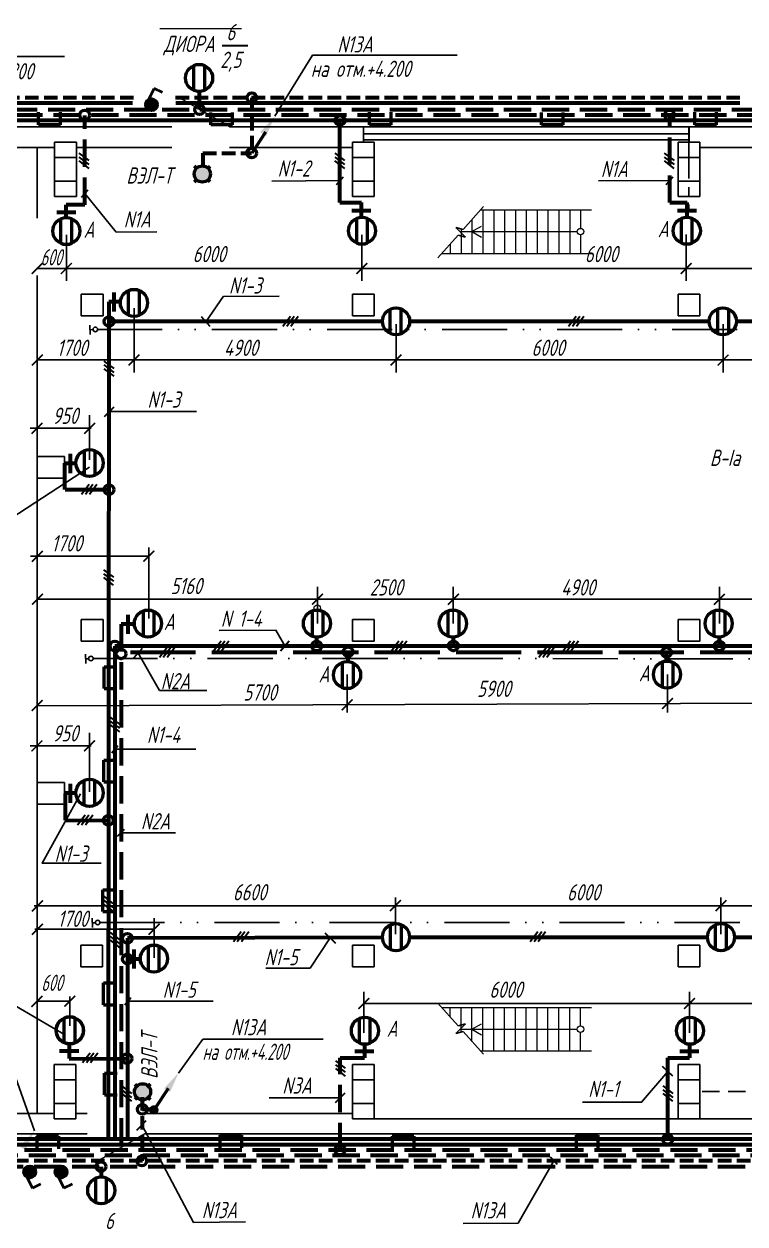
# Model space of a CAD drawing. Header units: inches. Extents: x -2146 to 222, y -883 to 3331.
# Drawn here: x -1348.5 to -1215.6, y 2945.8 to 3166.9 of the extents above; entities that cross this region are included whole.
import ezdxf
from ezdxf.enums import TextEntityAlignment as Align

# ---------------------------------------------------------------- set-up
doc = ezdxf.new("R2010")
doc.units = ezdxf.units.IN
doc.header["$MEASUREMENT"] = 0
for name, pattern in [('ACAD_ISO02W100', [15, 12, -3]), ('ACAD_ISO12W100', [21, 12, -3, 0, -3, 0, -3]), ('AUSGEZOGEN', [0]), ('CENTER2', [28.575, 19.05, -3.175, 3.175, -3.175]), ('gost5', [7, 5, -2, 0]), ('HIDDEN2', [4.7625, 3.175, -1.5875]), ('K5LT32768', [0])]:
    doc.linetypes.add(name, pattern=pattern)
for name, color, linetype in [('1', 7, 'AUSGEZOGEN'), ('osnovnoy shtamp', 7, 'Continuous'), ('АР', 7, 'Continuous'), ('блок', 7, 'Continuous'), ('вид', 7, 'Continuous'), ('текст', 7, 'Continuous')]:
    doc.layers.add(name, color=color, linetype=linetype)
for name, color, linetype, lineweight in [('кабель', 1, 'Continuous', 60), ('КаБель силовой (Вновь)', 1, 'Continuous', 60), ('лампа', 6, 'Continuous', 50), ('основной', 7, 'Continuous', 30), ('пунктирный', 222, 'HIDDEN2', 25), ('размеры', 82, 'Continuous', 25), ('рамка толстая', 7, 'Continuous', 60), ('стена', 7, 'Continuous', 18), ('Строительный', 7, 'Continuous', 25), ('уровни', 5, 'Continuous', 25), ('Эл. аппараты (Вновь)', 93, 'Continuous', 50)]:
    doc.layers.add(name, color=color, linetype=linetype, lineweight=lineweight)
doc.styles.add('Simplex', font='simplex.shx', dxfattribs={"width": 0.7, "oblique": 15})

# ---------------------------------------------------------------- blocks, each defined once
blk = doc.blocks.new('A$C33DA0663')
at = {"color": 5}
for p, q in [((-4.54, 1.45), (-2.77, 3.22)), ((-2.77, 3.22), (-4.12, 2.85)), ((-4.54, 1.45), (-3.19, 1.81))]:
    blk.add_line(p, q, dxfattribs=at)
at = {"layer": 'АР', "color": 5}
for p, q in [((-7.85, 7.06), (-4.12, 2.85)), ((-3.19, 1.81), (0.55, -2.39))]:
    blk.add_line(p, q, dxfattribs=at)
blk = doc.blocks.new('A$C111428AF')
at = {"lineweight": 50}
blk.add_hatch(color=24, dxfattribs=at).paths.add_polyline_path([(3, 1.5, 1), (0, 1.5, 1)])
at = {"color": 24, "lineweight": 50}
for p, q in [((0.07, 2.93), (0.44, 2.56)), ((2.93, 2.93), (2.56, 2.56)), ((0.44, 0.44), (0.07, 0.07)), ((2.56, 0.44), (2.93, 0.07))]:
    blk.add_line(p, q, dxfattribs=at)
blk.add_circle((1.5, 1.5), 1.5, dxfattribs=at)

msp = doc.modelspace()

# ---------------------------------------------------------------- hatches: boundary and pattern name
for points in [[(-1325, 3153.05, -1), (-1325, 3151.05, -1)], [(-1347.44, 2954.35, 1), (-1347.44, 2956.35, 1)], [(-1341.66, 2954.35, 1), (-1341.66, 2956.35, 1)]]:
    msp.add_hatch(color=0).paths.add_polyline_path(points)
h = msp.add_hatch(color=24)
edge = h.paths.add_edge_path()
edge.add_arc((-1324.57, 2966.78), 0.718, 0, 360)
at = {"layer": 'вид'}
for points in [[(-1325.54, 3152.92, 1), (-1324.37, 3151.29, 1)], [(-1347.98, 2954.48, -1), (-1346.81, 2956.1, -1)], [(-1342.2, 2954.48, -1), (-1341.03, 2956.1, -1)]]:
    msp.add_hatch(color=0, dxfattribs=at).paths.add_polyline_path(points)
at = {"layer": 'кабель'}
for points in [[(-1324.89, 2966.9, -1), (-1324.11, 2966.9, -1)], [(-1324.11, 2966.9, -1), (-1324.89, 2966.9, -1)]]:
    msp.add_hatch(color=24, dxfattribs=at).paths.add_polyline_path(points)

# ---------------------------------------------------------------- linework, layer by layer
at = {"lineweight": 30}
for p, q in [((-1311.99, 3162.98), (-1307.26, 3162.99)), ((-1290.91, 3137.35), (-1289.64, 3138.74)), ((-1230.15, 3137.35), (-1228.88, 3138.74)), ((-1337.91, 3134.99), (-1336.64, 3136.38)), ((-1314.17, 3111.15), (-1315.8, 3112.97)), ((-1333.63, 3094.57), (-1331.9, 3096.35)), ((-1301.21, 3051.38), (-1299.65, 3053.21)), ((-1328.24, 3050.08), (-1326.64, 3051.9)), ((-1332.29, 3032.59), (-1331.19, 3033.93)), ((-1331.24, 3017.21), (-1330, 3018.53)), ((-1293.07, 2999.43), (-1291.08, 2997.53)), ((-1329.92, 2986.15), (-1328.82, 2987.48)), ((-1228.93, 2973.01), (-1230.81, 2974.78)), ((-1291.06, 2968.14), (-1289.33, 2969.91)), ((-1327.68, 2963.05), (-1325.96, 2964.82)), ((-1250.18, 2956.74), (-1251.45, 2958.07))]:
    msp.add_line(p, q, dxfattribs=at)
at = {"linetype": 'Continuous'}
for p, q in [((-1341.03, 3160.94), (-1366.13, 3160.93)), ((-1290.27, 3138.05), (-1302.82, 3137.97)), ((-1229.52, 3138.05), (-1242.61, 3138.03)), ((-1324.02, 3128.59), (-1331.5, 3128.56)), ((-1301.48, 3116.75), (-1311.7, 3116.73)), ((-1316.71, 3095.5), (-1332.71, 3095.48)), ((-1302, 3055.18), (-1312.51, 3055.15)), ((-1314.83, 3044.08), (-1323.54, 3044.07)), ((-1316.8, 3033.28), (-1331.74, 3033.26)), ((-1320.56, 3017.87), (-1330.65, 3017.85)), ((-1295.75, 2992.93), (-1303.93, 2992.9)), ((-1313.61, 2986.83), (-1329.37, 2986.81)), ((-1290.2, 2969.02), (-1303.29, 2969)), ((-1307.65, 2946.17), (-1317.24, 2946.05)), ((-1257.45, 2945.89), (-1267.56, 2945.87))]:
    msp.add_line(p, q, dxfattribs=at)
at = {"color": 0}
for p, q in [((-1302.24, 3149.95), (-1295.3, 3161.19)), ((-1295.3, 3161.19), (-1268.67, 3161.18)), ((-1340.67, 3119.57), (-1340.67, 3128.09)), ((-1286.21, 3119.57), (-1286.21, 3128.09)), ((-1226.46, 3119.57), (-1226.46, 3128.15)), ((-1346.16, 3121.89), (-1045.51, 3121.89)), ((-1328.21, 3102.7), (-1328.21, 3114.57)), ((-1279.94, 3102.7), (-1279.94, 3111.62)), ((-1219.64, 3102.7), (-1219.64, 3111.62)), ((-1346.02, 3105.02), (-1038.57, 3105.02)), ((-1336.4, 3086.61), (-1336.4, 3094.8)), ((-1347.36, 3092.41), (-1336.13, 3092.41)), ((-1350.89, 3075.81), (-1336.41, 3085.24)), ((-1325.5, 3057.38), (-1325.5, 3070.45)), ((-1347.27, 3068.82), (-1325.34, 3068.82)), ((-1294.4, 3056.42), (-1294.4, 3063.16)), ((-1269.38, 3056.42), (-1269.38, 3063.16)), ((-1220.34, 3056.42), (-1220.34, 3063.16)), ((-1346.03, 3060.91), (-1039.16, 3060.91)), ((-1346.04, 3039.43), (-1346.04, 3046.41)), ((-1288.94, 3040.02), (-1288.94, 3047.01)), ((-1229.92, 3040.02), (-1229.92, 3047.01)), ((-1346.04, 3041.27), (-1046.29, 3042.31)), ((-1336.4, 3025.38), (-1336.4, 3036.27)), ((-1347.36, 3033.88), (-1336.13, 3033.88)), ((-1345.16, 3012.28), (-1338.07, 3025.06)), ((-1345.2, 3012.28), (-1334.27, 3012.28)), ((-1280.06, 2999.17), (-1280.06, 3005.91)), ((-1220.06, 2999.17), (-1220.06, 3005.91)), ((-1346.6, 3004.39), (-1039.05, 3004.39)), ((-1324.52, 2994.8), (-1324.52, 3002.15)), ((-1346.49, 3000.08), (-1324.54, 3000.08)), ((-1285.84, 2988.57), (-1285.84, 2981.01)), ((-1225.84, 2988.57), (-1225.84, 2981.01)), ((-1350.89, 2986.46), (-1340.84, 2980.57)), ((-1346.04, 2986.83), (-1340.18, 2986.8)), ((-1340.05, 2982.29), (-1340.02, 2987.69)), ((-1285.91, 2986.38), (-985.28, 2986.38)), ((-1045.81, 2986.38), (-1285.81, 2986.38)), ((-1346.58, 2962.95), (-1353.22, 2981.65)), ((-1229.87, 2973.89), (-1234.69, 2968.19)), ((-1245.59, 2968.21), (-1234.67, 2968.21))]:
    msp.add_line(p, q, dxfattribs=at)
at = {"color": 6, "lineweight": 50}
for p, q in [((-1317.28, 3159.25), (-1317.28, 3154.72)), ((-1315.26, 3159.28), (-1315.26, 3154.68)), ((-1341.74, 3131.02), (-1341.74, 3126.5)), ((-1339.72, 3131.06), (-1339.72, 3126.46)), ((-1287.24, 3131.06), (-1287.24, 3126.56)), ((-1285.24, 3131.1), (-1285.24, 3126.54)), ((-1227.41, 3131.06), (-1227.41, 3126.56)), ((-1225.4, 3131.1), (-1225.4, 3126.54)), ((-1329.27, 3117.76), (-1329.27, 3113.26)), ((-1327.27, 3117.8), (-1327.27, 3113.23)), ((-1281.07, 3114.35), (-1281.07, 3109.9)), ((-1279.06, 3114.47), (-1279.06, 3109.81)), ((-1220.7, 3114.39), (-1220.7, 3109.9)), ((-1218.69, 3114.47), (-1218.69, 3109.81)), ((-1337.43, 3088.26), (-1337.43, 3083.76)), ((-1335.42, 3088.34), (-1335.42, 3083.68)), ((-1326.55, 3058.73), (-1326.55, 3054.11)), ((-1324.55, 3058.64), (-1324.55, 3054.19)), ((-1295.42, 3058.73), (-1295.42, 3054.11)), ((-1293.41, 3058.64), (-1293.41, 3054.19)), ((-1270.37, 3058.73), (-1270.37, 3054.11)), ((-1268.36, 3058.64), (-1268.36, 3054.19)), ((-1221.38, 3058.73), (-1221.38, 3054.11)), ((-1219.37, 3058.64), (-1219.37, 3054.18)), ((-1289.86, 3049.24), (-1289.86, 3044.62)), ((-1287.85, 3049.15), (-1287.85, 3044.7)), ((-1230.91, 3049.33), (-1230.91, 3044.71)), ((-1228.9, 3049.25), (-1228.9, 3044.8)), ((-1337.48, 3027.48), (-1337.49, 3022.98)), ((-1335.48, 3027.55), (-1335.48, 3022.91)), ((-1281.02, 3000.86), (-1281.02, 2996.36)), ((-1279.01, 3000.92), (-1279.01, 2996.29)), ((-1221.12, 3000.89), (-1221.13, 2996.38)), ((-1219.12, 3000.95), (-1219.12, 2996.32)), ((-1325.63, 2996.91), (-1325.63, 2992.41)), ((-1323.62, 2996.98), (-1323.62, 2992.34)), ((-1341.14, 2983.71), (-1341.14, 2979.21)), ((-1339.13, 2983.78), (-1339.13, 2979.14)), ((-1286.75, 2983.63), (-1286.75, 2979.13)), ((-1284.74, 2983.7), (-1284.74, 2979.06)), ((-1226.85, 2983.63), (-1226.85, 2979.13)), ((-1224.84, 2983.7), (-1224.84, 2979.06)), ((-1335.33, 2954.21), (-1335.33, 2949.71)), ((-1333.32, 2954.28), (-1333.32, 2949.64))]:
    msp.add_line(p, q, dxfattribs=at)
at = {"linetype": 'gost5', "lineweight": 60}
for p, q in [((-1337.29, 3133.62), (-1337.28, 3150.08)), ((-1229.49, 3134.02), (-1229.5, 3150.14)), ((-1330.6, 3056.28), (-1330.6, 2958.42))]:
    msp.add_line(p, q, dxfattribs=at)
at = {"lineweight": 60}
for p, q in [((-1290.27, 3134.02), (-1290.28, 3149.14)), ((-1290.27, 3134.02), (-1286.3, 3134.02)), ((-1286.3, 3131.35), (-1286.3, 3134.02)), ((-1229.49, 3134.02), (-1226.3, 3134.02)), ((-1226.31, 3131.35), (-1226.31, 3134.02)), ((-1338.91, 3132.16), (-1342.45, 3132.16)), ((-1337.28, 3133.62), (-1340.7, 3133.62)), ((-1340.7, 3131.26), (-1340.7, 3133.62)), ((-1288.09, 3132.56), (-1284.55, 3132.56)), ((-1228.09, 3132.56), (-1224.55, 3132.56)), ((-1331.89, 3113.92), (-1331.89, 3117.46)), ((-1330.77, 3115.69), (-1332.84, 3115.69)), ((-1339.9, 3084.16), (-1339.9, 3087.69)), ((-1340.96, 3081.1), (-1340.96, 3085.96)), ((-1338.9, 3085.92), (-1340.91, 3085.92)), ((-1340.91, 3081.1), (-1332.87, 3081.1)), ((-1329.32, 3054.52), (-1329.32, 3058.05)), ((-1328.2, 3056.28), (-1330.6, 3056.28)), ((-1294.56, 3052.27), (-1294.56, 3053.92)), ((-1269.33, 3052.27), (-1269.33, 3053.92)), ((-1220.34, 3052.27), (-1220.34, 3053.92)), ((-1288.78, 3049.59), (-1288.78, 3051.1)), ((-1230.1, 3049.59), (-1230.1, 3051.09)), ((-1339.9, 3023.37), (-1339.9, 3026.91)), ((-1338.9, 3025.14), (-1340.91, 3025.14)), ((-1340.91, 3025.13), (-1340.91, 3020.19)), ((-1340.91, 3020.19), (-1332.94, 3020.15)), ((-1328.2, 2992.82), (-1328.2, 2996.36)), ((-1327.08, 2994.59), (-1329.44, 2994.58)), ((-1341.92, 2977.69), (-1338.38, 2977.69)), ((-1340.14, 2978.91), (-1340.14, 2976.24)), ((-1287.55, 2977.64), (-1284.01, 2977.64)), ((-1285.77, 2978.85), (-1285.77, 2976.38)), ((-1227.65, 2977.64), (-1224.11, 2977.64)), ((-1225.86, 2978.85), (-1225.86, 2976.38)), ((-1340.14, 2976.21), (-1329.44, 2976.24)), ((-1290.2, 2976.38), (-1285.76, 2976.38)), ((-1229.87, 2976.38), (-1225.87, 2976.38))]:
    msp.add_line(p, q, dxfattribs=at)
at = {"color": 24, "linetype": 'gost5', "lineweight": 60, "ltscale": 0.5}
msp.add_line((-1315.51, 3143.12), (-1306.54, 3143.14), dxfattribs=at)
for p, q in [((-1331.5, 3128.56), (-1337.28, 3135.69)), ((-1311.73, 3116.75), (-1314.99, 3112.06)), ((-1336.34, 3111.44), (-1336.3, 3109.69)), ((-1336.31, 3110.58), (-1335.75, 3110.59)), ((-1302.06, 3055.22), (-1300.43, 3052.29)), ((-1337.16, 3050.78), (-1337.12, 3049.03)), ((-1337.13, 3049.92), (-1336.56, 3049.94)), ((-1323.54, 3044.07), (-1327.53, 3051.1)), ((-1335.91, 3002.13), (-1335.87, 3000.38)), ((-1335.88, 3001.27), (-1335.31, 3001.29)), ((-1295.74, 2992.92), (-1292.07, 2998.48)), ((-1315.54, 2979.84), (-1319.99, 2973.55)), ((-1293.36, 2979.85), (-1315.54, 2979.84)), ((-1317.24, 2946.06), (-1326.77, 2964.03)), ((-1257.45, 2945.89), (-1250.87, 2957.41))]:
    msp.add_line(p, q)
at = {"linetype": 'ACAD_ISO12W100'}
for p, q in [((-1335.05, 3110.61), (-1044.78, 3110.58)), ((-1335.86, 3049.96), (-1045.6, 3049.93)), ((-1334.61, 3001.31), (-1044.35, 3001.28))]:
    msp.add_line(p, q, dxfattribs=at)
at = {"color": 24, "lineweight": 60}
msp.add_line((-1326.68, 2966.9), (-1324.5, 2966.9), dxfattribs=at)
at = {"color": 0, "lineweight": 50}
for centre in [(-1306.51, 3153.33), (-1316.15, 3151.14), (-1337.31, 3150.15), (-1290.28, 3149.14), (-1229.54, 3150.15), (-1332.84, 3112.09), (-1332.84, 3081.1), (-1331.75, 3052.27), (-1294.57, 3052.27), (-1269.37, 3052.31), (-1220.38, 3052.31), (-1330.6, 3050.84), (-1288.76, 3051.21), (-1230.1, 3051.09), (-1332.94, 3020.15), (-1329.43, 2998.41), (-1329.43, 2994.58), (-1329.51, 2976.25), (-1326.68, 2966.9), (-1229.87, 2961.38), (-1290.26, 2959.38), (-1334.29, 2956.34), (-1326.77, 2957.35)]:
    msp.add_circle(centre, 0.891, dxfattribs=at)
at = {"color": 0, "lineweight": 30}
for centre in [(-1324.96, 3152.11), (-1347.4, 2955.29), (-1341.61, 2955.29)]:
    msp.add_circle(centre, 1, dxfattribs=at)
at = {"color": 24, "lineweight": 50}
msp.add_circle((-1306.52, 3143.13), 0.891, dxfattribs=at)
for centre in [(-1335.35, 3110.64), (-1336.16, 3049.98), (-1334.91, 3001.33)]:
    msp.add_circle(centre, 0.424)
at = {"color": 24}
msp.add_circle((-1324.57, 2966.78), 0.718, dxfattribs=at)
at = {"layer": 'osnovnoy shtamp', "color": 0, "lineweight": 13}
for q in [(-1264.2, 3129.65), (-1264.2, 3127.65)]:
    msp.add_line((-1265.94, 3128.65), q, dxfattribs=at)
at = {"layer": 'osnovnoy shtamp', "color": 0, "lineweight": 5}
for q in [(-1264.2, 2982.65), (-1264.2, 2980.65)]:
    msp.add_line((-1265.94, 2981.65), q, dxfattribs=at)
at = {"layer": 'osnovnoy shtamp', "color": 0, "lineweight": 13}
for centre in [(-1245.94, 3128.65), (-1294.44, 3059.24)]:
    msp.add_circle(centre, 0.6, dxfattribs=at)
at = {"layer": 'osnovnoy shtamp', "color": 0, "lineweight": 5}
msp.add_circle((-1245.94, 2981.65), 0.6, dxfattribs=at)
at = {"layer": 'блок', "color": 0, "lineweight": 30}
for p, q in [((-1338.36, 3143.13), (-1336.54, 3141.74)), ((-1291.24, 3143.13), (-1289.42, 3141.74)), ((-1230.53, 3143.13), (-1228.71, 3141.74)), ((-1338.38, 3141.71), (-1336.56, 3140.32)), ((-1338.36, 3142.4), (-1336.54, 3141.01)), ((-1291.26, 3141.71), (-1289.45, 3140.32)), ((-1291.24, 3142.4), (-1289.42, 3141.01)), ((-1230.55, 3141.71), (-1228.74, 3140.32)), ((-1230.53, 3142.4), (-1228.71, 3141.01)), ((-1299.38, 3113.02), (-1300.77, 3111.2)), ((-1298.68, 3113.02), (-1300.07, 3111.2)), ((-1297.94, 3113.02), (-1299.33, 3111.2)), ((-1246.75, 3113.02), (-1248.14, 3111.2)), ((-1246.05, 3113.02), (-1247.44, 3111.2)), ((-1245.31, 3113.02), (-1246.7, 3111.2)), ((-1333.77, 3103.39), (-1331.96, 3102)), ((-1333.75, 3104.81), (-1331.93, 3103.42)), ((-1333.75, 3104.08), (-1331.93, 3102.69)), ((-1336.49, 3082.02), (-1337.88, 3080.21)), ((-1335.79, 3082.02), (-1337.18, 3080.21)), ((-1335.05, 3082.02), (-1336.44, 3080.21)), ((-1333.82, 3066.34), (-1332.01, 3064.95)), ((-1333.82, 3065.6), (-1332.01, 3064.21)), ((-1333.85, 3064.91), (-1332.03, 3063.52)), ((-1312.16, 3053.17), (-1313.55, 3051.35)), ((-1311.46, 3053.17), (-1312.85, 3051.35)), ((-1310.72, 3053.17), (-1312.11, 3051.35)), ((-1279.4, 3053.17), (-1280.79, 3051.35)), ((-1278.7, 3053.17), (-1280.09, 3051.35)), ((-1277.96, 3053.17), (-1279.35, 3051.35)), ((-1247.77, 3053.17), (-1249.16, 3051.35)), ((-1247.07, 3053.17), (-1248.46, 3051.35)), ((-1246.33, 3053.17), (-1247.72, 3051.35)), ((-1322.13, 3052), (-1323.52, 3050.18)), ((-1321.43, 3052), (-1322.82, 3050.18)), ((-1320.69, 3052), (-1322.08, 3050.18)), ((-1252.21, 3052), (-1253.6, 3050.18)), ((-1251.5, 3052), (-1252.89, 3050.18)), ((-1250.77, 3052), (-1252.16, 3050.18)), ((-1332.71, 3039.26), (-1330.89, 3037.87)), ((-1332.73, 3037.83), (-1330.92, 3036.44)), ((-1332.71, 3038.52), (-1330.89, 3037.13)), ((-1337.23, 3021.08), (-1338.62, 3019.26)), ((-1336.53, 3021.08), (-1337.92, 3019.26)), ((-1335.79, 3021.08), (-1337.18, 3019.26)), ((-1333.93, 3006.22), (-1332.11, 3004.83)), ((-1333.95, 3004.79), (-1332.13, 3003.4)), ((-1333.93, 3005.48), (-1332.11, 3004.09)), ((-1332.6, 2999.47), (-1330.79, 2998.08)), ((-1308.49, 2999.59), (-1309.88, 2997.77)), ((-1307.79, 2999.59), (-1309.18, 2997.77)), ((-1307.05, 2999.59), (-1308.44, 2997.77)), ((-1253.81, 2999.59), (-1255.2, 2997.77)), ((-1253.1, 2999.59), (-1254.49, 2997.77)), ((-1252.37, 2999.59), (-1253.76, 2997.77)), ((-1332.62, 2998.05), (-1330.81, 2996.66)), ((-1332.6, 2998.74), (-1330.79, 2997.35)), ((-1336.31, 2977.25), (-1337.7, 2975.44)), ((-1335.61, 2977.25), (-1337, 2975.44)), ((-1334.87, 2977.25), (-1336.26, 2975.44)), ((-1291.1, 2975.85), (-1289.28, 2974.46)), ((-1291.1, 2975.11), (-1289.28, 2973.72)), ((-1291.12, 2974.42), (-1289.31, 2973.03)), ((-1330.5, 2971.22), (-1328.68, 2969.83)), ((-1330.5, 2970.48), (-1328.68, 2969.09)), ((-1230.78, 2971.22), (-1228.96, 2969.83)), ((-1230.78, 2970.48), (-1228.96, 2969.09)), ((-1330.52, 2969.79), (-1328.71, 2968.4)), ((-1230.8, 2969.79), (-1228.99, 2968.4))]:
    msp.add_line(p, q, dxfattribs=at)
at = {"layer": 'кабель'}
for p, q in [((-1316.16, 3151.14), (-1316.16, 3154.43)), ((-1334.29, 2956.32), (-1334.29, 2954.52))]:
    msp.add_line(p, q, dxfattribs=at)
at = {"layer": 'кабель', "color": 0}
for p, q in [((-1328.47, 3152.32), (-1369.49, 3152.32)), ((-1216.57, 3152.32), (-1320.53, 3152.32)), ((-1049.61, 3149.14), (-1475.75, 3149.14)), ((-1282.43, 3112.09), (-1332.84, 3112.09)), ((-1222.22, 3112.09), (-1277.43, 3112.09)), ((-1161.86, 3112.09), (-1217.22, 3112.09)), ((-1040.52, 3052.26), (-1331.75, 3052.27)), ((-1282.47, 2998.59), (-1329.44, 2998.45)), ((-1222.56, 2998.59), (-1277.28, 2998.59)), ((-1162.43, 2998.59), (-1217.51, 2998.59)), ((-1229.87, 2961.38), (-1229.87, 2976.38)), ((-979.65, 2960.37), (-1458.83, 2960.37))]:
    msp.add_line(p, q, dxfattribs=at)
at = {"layer": 'кабель', "color": 0, "lineweight": 60}
for p, q in [((-1332.84, 3115.69), (-1332.99, 2961.39)), ((-1331.75, 3052.27), (-1331.74, 2961.39)), ((-1329.44, 2998.46), (-1329.44, 2961.39))]:
    msp.add_line(p, q, dxfattribs=at)
at = {"layer": 'кабель', "color": 0, "linetype": 'ACAD_ISO02W100'}
msp.add_line((-1046.88, 3051.1), (-1330.6, 3051.1), dxfattribs=at)
at = {"layer": 'кабель', "color": 0, "linetype": 'gost5'}
for p, q in [((-1290.2, 2959.38), (-1290.2, 2976.38)), ((-1049.37, 2959.37), (-1462.06, 2959.36)), ((-978.62, 2958.37), (-1461.99, 2958.38))]:
    msp.add_line(p, q, dxfattribs=at)
at = {"layer": 'кабель', "color": 0, "linetype": 'K5LT32768'}
msp.add_line((-995.61, 2961.37), (-1458.92, 2961.39), dxfattribs=at)
at = {"layer": 'кабель', "color": 24, "linetype": 'gost5', "lineweight": 60, "ltscale": 0.5}
msp.add_line((-1001.14, 2957.37), (-1462.05, 2957.39), dxfattribs=at)
at = {"layer": 'кабель', "color": 24}
msp.add_circle((-1324.5, 2966.9), 0.39, dxfattribs=at)
msp.add_circle((-1324.5, 2966.9), 0.39, dxfattribs=at)
at = {"layer": 'КаБель силовой (Вновь)', "color": 24, "linetype": 'gost5', "ltscale": 0.5}
msp.add_line((-1326.71, 2969.15), (-1326.75, 2957.38), dxfattribs=at)
at = {"layer": 'лампа', "color": 24}
for p, q in [((-1303.96, 3146.98), (-1306.5, 3143.13)), ((-1321.92, 2970.74), (-1324.47, 2966.89))]:
    msp.add_line(p, q, dxfattribs=at)
at = {"layer": 'лампа'}
for centre in [(-1316.23, 3156.98), (-1340.69, 3128.76), (-1286.2, 3128.82), (-1226.36, 3128.82), (-1328.23, 3115.52), (-1279.93, 3112.13), (-1219.72, 3112.13), (-1336.41, 3086.02), (-1325.65, 3056.42), (-1294.51, 3056.42), (-1269.46, 3056.42), (-1220.48, 3056.42), (-1288.96, 3046.93), (-1230, 3047.02), (-1336.41, 3025.23), (-1279.94, 2998.61), (-1220.05, 2998.63), (-1324.55, 2994.66), (-1340.06, 2981.46), (-1285.67, 2981.38), (-1225.77, 2981.38), (-1334.25, 2951.96)]:
    msp.add_circle(centre, 2.5, dxfattribs=at)
at = {"layer": 'лампа', "color": 5}
for centre in [(-1336.41, 3025.23), (-1324.55, 2994.68), (-1340.04, 2981.43), (-1285.67, 2981.38), (-1225.77, 2981.38)]:
    msp.add_circle(centre, 2.5, dxfattribs=at)
at = {"layer": 'лампа', "color": 24}
for points in [[(-1304.97, 3147), (-1302.27, 3149.9), (-1303.88, 3146.28)], [(-1322.66, 2970.76), (-1319.97, 2973.66), (-1321.58, 2970.05)]]:
    msp.add_solid(points, dxfattribs=at)
at = {"layer": 'лампа', "color": 6}
msp.add_solid([(-1349.28, 2960.04), (-1346.59, 2962.93), (-1348.19, 2959.32)], dxfattribs=at)
at = {"layer": 'основной', "color": 0, "lineweight": 25, "ltscale": 100}
for p, q in [((-1310.64, 3147.95), (-1225.94, 3147.95)), ((-1285.94, 3145.55), (-1225.94, 3145.55)), ((-1225.94, 3145.15), (-1223.94, 3145.15))]:
    msp.add_line(p, q, dxfattribs=at)
at = {"layer": 'основной', "color": 0, "lineweight": 13, "ltscale": 100}
for p, q in [((-1264.41, 3132.65), (-1243.94, 3132.65)), ((-1263.94, 3132.65), (-1263.94, 3124.65)), ((-1261.94, 3132.65), (-1261.94, 3124.65)), ((-1259.94, 3132.65), (-1259.94, 3124.65)), ((-1257.94, 3132.65), (-1257.94, 3124.65)), ((-1255.94, 3132.65), (-1255.94, 3124.65)), ((-1253.94, 3132.65), (-1253.94, 3124.65)), ((-1251.94, 3132.65), (-1251.94, 3124.65)), ((-1249.94, 3132.65), (-1249.94, 3124.65)), ((-1247.94, 3132.65), (-1247.94, 3124.65)), ((-1245.94, 3132.65), (-1245.94, 3129.25)), ((-1265.94, 3130.92), (-1265.94, 3124.65)), ((-1268.14, 3128.65), (-1246.54, 3128.65)), ((-1267.94, 3129.17), (-1267.94, 3124.65)), ((-1245.94, 3128.05), (-1245.94, 3124.65)), ((-1269.94, 3126.42), (-1269.94, 3124.65)), ((-1271.52, 3124.65), (-1243.94, 3124.65))]:
    msp.add_line(p, q, dxfattribs=at)
at = {"layer": 'основной', "color": 0, "lineweight": 5, "ltscale": 100}
for p, q in [((-1271.52, 2985.65), (-1243.94, 2985.65)), ((-1269.94, 2983.87), (-1269.94, 2985.65)), ((-1267.94, 2981.13), (-1267.94, 2985.65)), ((-1265.94, 2979.37), (-1265.94, 2985.65)), ((-1263.94, 2977.65), (-1263.94, 2985.65)), ((-1261.94, 2977.65), (-1261.94, 2985.65)), ((-1259.94, 2977.65), (-1259.94, 2985.65)), ((-1257.94, 2977.65), (-1257.94, 2985.65)), ((-1255.94, 2977.65), (-1255.94, 2985.65)), ((-1253.94, 2977.65), (-1253.94, 2985.65)), ((-1251.94, 2977.65), (-1251.94, 2985.65)), ((-1249.94, 2977.65), (-1249.94, 2985.65)), ((-1247.94, 2977.65), (-1247.94, 2985.65)), ((-1245.94, 2982.25), (-1245.94, 2985.65)), ((-1268.14, 2981.65), (-1246.54, 2981.65)), ((-1245.94, 2977.65), (-1245.94, 2981.05)), ((-1264.41, 2977.65), (-1243.94, 2977.65))]:
    msp.add_line(p, q, dxfattribs=at)
at = {"layer": 'пунктирный', "color": 0}
msp.add_line((-1167.94, 2970.15), (-1223.94, 2970.15), dxfattribs=at)
at = {"layer": 'размеры', "color": 0, "lineweight": 9}
msp.add_line((-1308.44, 3166.03), (-1323.44, 3166.03), dxfattribs=at)
at = {"layer": 'размеры', "color": 0, "lineweight": 5}
for p, q in [((-1310.64, 3147.95), (-1319.98, 3153.35)), ((-1326.24, 2962.35), (-1335.42, 2957.05))]:
    msp.add_line(p, q, dxfattribs=at)
at = {"layer": 'размеры', "color": 0}
for p, q in [((-1321.24, 3147.95), (-1362.94, 3147.95)), ((-1285.94, 3147.95), (-1285.94, 3145.15)), ((-1209.14, 3147.95), (-1225.94, 3147.95)), ((-1225.94, 3147.95), (-1225.94, 3145.15)), ((-1338.84, 3145.15), (-1342.84, 3145.15)), ((-1342.84, 3145.15), (-1342.84, 3135.15)), ((-1338.84, 3135.15), (-1338.84, 3145.15)), ((-1283.94, 3145.15), (-1287.94, 3145.15)), ((-1287.94, 3145.15), (-1287.94, 3135.15)), ((-1285.94, 3146.69), (-1225.94, 3146.69)), ((-1283.94, 3135.15), (-1283.94, 3145.15)), ((-1225.94, 3145.15), (-1227.94, 3145.15)), ((-1227.94, 3145.15), (-1227.94, 3135.15)), ((-1223.94, 3135.15), (-1223.94, 3145.15)), ((-1342.84, 3144.15), (-1352.94, 3144.15)), ((-1346.04, 3131.15), (-1346.04, 3144.15)), ((-1321.24, 3144.15), (-1338.84, 3144.15)), ((-1287.94, 3144.15), (-1310.64, 3144.15)), ((-1209.14, 3144.15), (-1223.94, 3144.15)), ((-1342.84, 3142.32), (-1338.84, 3142.32)), ((-1287.94, 3142.32), (-1283.94, 3142.32)), ((-1227.94, 3142.32), (-1223.94, 3142.32)), ((-1342.84, 3137.98), (-1338.84, 3137.98)), ((-1287.94, 3137.98), (-1283.94, 3137.98)), ((-1227.94, 3137.98), (-1223.94, 3137.98)), ((-1342.84, 3135.15), (-1338.84, 3135.15)), ((-1287.94, 3135.15), (-1283.94, 3135.15)), ((-1227.94, 3135.15), (-1223.94, 3135.15)), ((-1346.04, 2966.15), (-1346.04, 3120.55)), ((-1337.93, 3113.16), (-1337.93, 3117.16)), ((-1337.93, 3117.16), (-1333.93, 3117.16)), ((-1333.93, 3117.16), (-1333.93, 3113.16)), ((-1287.94, 3113.15), (-1287.94, 3117.15)), ((-1287.94, 3117.15), (-1283.94, 3117.15)), ((-1283.94, 3117.15), (-1283.94, 3113.15)), ((-1227.94, 3113.15), (-1227.94, 3117.15)), ((-1227.94, 3117.15), (-1223.94, 3117.15)), ((-1223.94, 3117.15), (-1223.94, 3113.15)), ((-1333.93, 3113.16), (-1337.93, 3113.16)), ((-1283.94, 3113.15), (-1287.94, 3113.15)), ((-1223.94, 3113.15), (-1227.94, 3113.15)), ((-1341.04, 3087.24), (-1346.04, 3087.24)), ((-1346.04, 3087.24), (-1346.04, 3083.24)), ((-1341.04, 3083.24), (-1341.04, 3087.24)), ((-1346.04, 3083.24), (-1341.04, 3083.24)), ((-1337.93, 3053.16), (-1337.93, 3057.16)), ((-1337.93, 3057.16), (-1333.93, 3057.16)), ((-1333.93, 3057.16), (-1333.93, 3053.16)), ((-1287.94, 3053.15), (-1287.94, 3057.15)), ((-1287.94, 3057.15), (-1283.94, 3057.15)), ((-1283.94, 3057.15), (-1283.94, 3053.15)), ((-1227.94, 3053.15), (-1227.94, 3057.15)), ((-1227.94, 3057.15), (-1223.94, 3057.15)), ((-1223.94, 3057.15), (-1223.94, 3053.15)), ((-1333.93, 3053.16), (-1337.93, 3053.16)), ((-1283.94, 3053.15), (-1287.94, 3053.15)), ((-1223.94, 3053.15), (-1227.94, 3053.15)), ((-1341.04, 3027.15), (-1346.04, 3027.15)), ((-1346.04, 3027.15), (-1346.04, 3023.15)), ((-1341.04, 3023.15), (-1341.04, 3027.15)), ((-1346.04, 3023.15), (-1341.04, 3023.15)), ((-1338.04, 2993.16), (-1338.04, 2997.16)), ((-1338.04, 2997.16), (-1334.04, 2997.16)), ((-1334.04, 2997.16), (-1334.04, 2993.16)), ((-1287.94, 2993.15), (-1287.94, 2997.15)), ((-1287.94, 2997.15), (-1283.94, 2997.15)), ((-1283.94, 2997.15), (-1283.94, 2993.15)), ((-1227.94, 2993.15), (-1227.94, 2997.15)), ((-1227.94, 2997.15), (-1223.94, 2997.15)), ((-1223.94, 2997.15), (-1223.94, 2993.15)), ((-1334.04, 2993.16), (-1338.04, 2993.16)), ((-1283.94, 2993.15), (-1287.94, 2993.15)), ((-1223.94, 2993.15), (-1227.94, 2993.15)), ((-1338.94, 2975.15), (-1342.94, 2975.15)), ((-1342.94, 2975.15), (-1342.94, 2965.15)), ((-1338.94, 2965.15), (-1338.94, 2975.15)), ((-1283.94, 2975.15), (-1287.94, 2975.15)), ((-1287.94, 2975.15), (-1287.94, 2965.15)), ((-1283.94, 2965.15), (-1283.94, 2975.15)), ((-1223.94, 2975.15), (-1227.94, 2975.15)), ((-1227.94, 2975.15), (-1227.94, 2965.15)), ((-1223.94, 2965.15), (-1223.94, 2975.15)), ((-1342.94, 2972.32), (-1338.94, 2972.32)), ((-1287.94, 2972.32), (-1283.94, 2972.32)), ((-1227.94, 2972.32), (-1223.94, 2972.32)), ((-1352.94, 2966.15), (-1342.94, 2966.15)), ((-1342.94, 2967.98), (-1338.94, 2967.98)), ((-1338.94, 2966.15), (-1336.84, 2966.15)), ((-1326.24, 2966.15), (-1287.94, 2966.15)), ((-1287.94, 2967.98), (-1283.94, 2967.98)), ((-1227.94, 2967.98), (-1223.94, 2967.98)), ((-1342.94, 2965.15), (-1338.94, 2965.15)), ((-1287.94, 2965.15), (-1283.94, 2965.15)), ((-1163.94, 2965.15), (-1285.94, 2965.15)), ((-1227.94, 2965.15), (-1223.94, 2965.15)), ((-1336.84, 2962.35), (-1380.74, 2962.35)), ((-1339.34, 2962.35), (-1355.84, 2962.35)), ((-1326.24, 2962.35), (-1291.04, 2962.35)), ((-1156.84, 2962.35), (-1291.04, 2962.35))]:
    msp.add_line(p, q, dxfattribs=at)
at = {"layer": 'размеры', "color": 0, "const_width": 0.3}
for points in [[(-1347.05, 3120.86), (-1345.05, 3122.86)], [(-1345.05, 3122.86), (-1347.05, 3120.86)], [(-1341.69, 3120.86), (-1339.69, 3122.86)], [(-1339.69, 3122.86), (-1341.69, 3120.86)], [(-1287.24, 3120.86), (-1285.24, 3122.86)], [(-1285.24, 3122.86), (-1287.24, 3120.86)], [(-1227.48, 3120.86), (-1225.48, 3122.86)], [(-1225.48, 3122.86), (-1227.48, 3120.86)], [(-1347.04, 3103.99), (-1345.04, 3105.99)], [(-1345.04, 3105.99), (-1347.04, 3103.99)], [(-1329.23, 3103.99), (-1327.23, 3105.99)], [(-1327.23, 3105.99), (-1329.23, 3103.99)], [(-1280.96, 3103.99), (-1278.96, 3105.99)], [(-1278.96, 3105.99), (-1280.96, 3103.99)], [(-1220.66, 3103.99), (-1218.66, 3105.99)], [(-1218.66, 3105.99), (-1220.66, 3103.99)], [(-1347.11, 3091.4), (-1345.11, 3093.4)], [(-1345.11, 3093.4), (-1347.11, 3091.4)], [(-1337.41, 3091.4), (-1335.41, 3093.4)], [(-1335.41, 3093.4), (-1337.41, 3091.4)], [(-1347.02, 3067.82), (-1345.02, 3069.82)], [(-1345.02, 3069.82), (-1347.02, 3067.82)], [(-1326.49, 3067.82), (-1324.49, 3069.82)], [(-1324.49, 3069.82), (-1326.49, 3067.82)], [(-1347.02, 3059.92), (-1345.02, 3061.92)], [(-1345.02, 3061.92), (-1347.02, 3059.92)], [(-1295.4, 3059.9), (-1293.4, 3061.9)], [(-1293.4, 3061.9), (-1295.4, 3059.9)], [(-1270.36, 3059.9), (-1268.36, 3061.9)], [(-1268.36, 3061.9), (-1270.36, 3059.9)], [(-1221.36, 3059.9), (-1219.36, 3061.9)], [(-1219.36, 3061.9), (-1221.36, 3059.9)], [(-1347.04, 3040.32), (-1345.04, 3042.32)], [(-1345.04, 3042.32), (-1347.04, 3040.32)], [(-1289.94, 3040.46), (-1287.94, 3042.46)], [(-1287.94, 3042.46), (-1289.94, 3040.46)], [(-1230.92, 3040.7), (-1228.92, 3042.7)], [(-1228.92, 3042.7), (-1230.92, 3040.7)], [(-1347.11, 3032.87), (-1345.11, 3034.87)], [(-1345.11, 3034.87), (-1347.11, 3032.87)], [(-1337.41, 3032.87), (-1335.41, 3034.87)], [(-1335.41, 3034.87), (-1337.41, 3032.87)], [(-1347.02, 3003.38), (-1345.02, 3005.38)], [(-1345.02, 3005.38), (-1347.02, 3003.38)], [(-1281.04, 3003.43), (-1279.04, 3005.43)], [(-1279.04, 3005.43), (-1281.04, 3003.43)], [(-1221.04, 3003.43), (-1219.04, 3005.43)], [(-1219.04, 3005.43), (-1221.04, 3003.43)], [(-1347.02, 2999.08), (-1345.02, 3001.08)], [(-1345.02, 3001.08), (-1347.02, 2999.08)], [(-1325.52, 2999.08), (-1323.52, 3001.08)], [(-1323.52, 3001.08), (-1325.52, 2999.08)], [(-1341.06, 2985.82), (-1339.06, 2987.82)], [(-1339.06, 2987.82), (-1341.06, 2985.82)], [(-1347.11, 2985.78), (-1345.11, 2987.78)], [(-1345.11, 2987.78), (-1347.11, 2985.78)], [(-1286.85, 2985.39), (-1284.85, 2987.39)], [(-1284.85, 2987.39), (-1286.85, 2985.39)], [(-1226.85, 2985.39), (-1224.85, 2987.39)], [(-1224.85, 2987.39), (-1226.85, 2985.39)]]:
    msp.add_lwpolyline(points, dxfattribs=at)
at = {"layer": 'рамка толстая', "lineweight": 40}
for p, q in [((-1325.81, 3152.39), (-1324.48, 3155.05)), ((-1322.94, 3154.29), (-1324.48, 3155.05)), ((-1348.25, 2955.01), (-1346.92, 2952.35)), ((-1342.47, 2955.01), (-1341.14, 2952.35)), ((-1345.42, 2953.09), (-1346.92, 2952.35)), ((-1339.59, 2953.11), (-1341.13, 2952.35))]:
    msp.add_line(p, q, dxfattribs=at)
at = {"layer": 'рамка толстая'}
for centre in [(-1325, 3152.05), (-1347.44, 2955.35), (-1341.66, 2955.35)]:
    msp.add_circle(centre, 1, dxfattribs=at)
at = {"layer": 'стена', "linetype": 'gost5', "lineweight": 60}
for p, q in [((-968.06, 3151.04), (-1477.59, 3151.14)), ((-995.06, 3150.14), (-1476.75, 3150.14)), ((-977.62, 2956.32), (-1462.05, 2956.32))]:
    msp.add_line(p, q, dxfattribs=at)
at = {"layer": 'стена', "lineweight": 25}
msp.add_line((-1346.05, 2966.34), (-1346.05, 2978.43), dxfattribs=at)
at = {"layer": 'Строительный', "color": 0, "linetype": 'CENTER2', "ltscale": 0.5}
msp.add_line((-1225.97, 3147.96), (-1225.97, 3132.9), dxfattribs=at)
at = {"layer": 'Строительный', "color": 0}
for p, q in [((-1338.84, 3145.15), (-1342.84, 3145.15)), ((-1338.84, 3135.15), (-1338.84, 3145.15)), ((-1342.84, 3142.33), (-1338.84, 3142.33)), ((-1342.84, 3135.15), (-1338.84, 3135.15)), ((-1287.97, 3135.15), (-1283.97, 3135.15)), ((-1227.97, 3135.15), (-1223.97, 3135.15))]:
    msp.add_line(p, q, dxfattribs=at)
at = {"layer": 'уровни', "color": 24, "linetype": 'gost5', "lineweight": 60, "ltscale": 0.5}
for p, q in [((-1328.29, 3153.32), (-1369.53, 3153.3)), ((-1216.57, 3153.32), (-1320.67, 3153.32)), ((-1306.52, 3153.32), (-1306.52, 3143.13)), ((-1315.51, 3143.11), (-1315.51, 3140.1))]:
    msp.add_line(p, q, dxfattribs=at)
at = {"layer": 'Эл. аппараты (Вновь)'}
for p, q in [((-1345.79, 3148.35), (-1345.79, 3150.67)), ((-1341.79, 3148.35), (-1341.79, 3150.67)), ((-1314.06, 3148.31), (-1314.06, 3150.63)), ((-1310.06, 3148.31), (-1310.06, 3150.63)), ((-1284.85, 3148.35), (-1284.85, 3150.67)), ((-1280.85, 3148.35), (-1280.85, 3150.67)), ((-1253.12, 3148.31), (-1253.12, 3150.63)), ((-1249.12, 3148.31), (-1249.12, 3150.63)), ((-1224.89, 3148.35), (-1224.89, 3150.67)), ((-1220.89, 3148.35), (-1220.89, 3150.67)), ((-1341.79, 3148.35), (-1345.79, 3148.35)), ((-1341.78, 3148.35), (-1345.78, 3148.35)), ((-1310.06, 3148.31), (-1314.06, 3148.31)), ((-1310.05, 3148.31), (-1314.05, 3148.31)), ((-1280.85, 3148.35), (-1284.85, 3148.35)), ((-1280.84, 3148.35), (-1284.84, 3148.35)), ((-1249.12, 3148.31), (-1253.12, 3148.31)), ((-1249.11, 3148.31), (-1253.11, 3148.31)), ((-1220.89, 3148.35), (-1224.89, 3148.35)), ((-1220.88, 3148.35), (-1224.88, 3148.35)), ((-1333.69, 3044.43), (-1333.69, 3048.43)), ((-1333.69, 3048.43), (-1331.37, 3048.43)), ((-1333.69, 3044.43), (-1331.37, 3044.43)), ((-1333.79, 3027.24), (-1333.79, 3031.24)), ((-1333.79, 3031.24), (-1331.46, 3031.24)), ((-1333.79, 3027.24), (-1331.46, 3027.24)), ((-1333.94, 3003.34), (-1333.94, 3007.34)), ((-1333.94, 3007.34), (-1331.62, 3007.34)), ((-1333.94, 3003.34), (-1331.62, 3003.34)), ((-1333.86, 2986.18), (-1333.86, 2990.18)), ((-1333.86, 2990.18), (-1331.53, 2990.18)), ((-1333.86, 2986.18), (-1331.53, 2986.18)), ((-1333.66, 2969.58), (-1333.66, 2973.58)), ((-1333.66, 2973.58), (-1331.34, 2973.58)), ((-1333.66, 2969.58), (-1331.34, 2969.58)), ((-1346.16, 2961.95), (-1342.16, 2961.95)), ((-1346.15, 2961.95), (-1346.15, 2959.63)), ((-1346.15, 2961.95), (-1342.15, 2961.95)), ((-1342.15, 2961.95), (-1342.15, 2959.63)), ((-1312.39, 2962.1), (-1312.39, 2959.78)), ((-1312.39, 2962.1), (-1308.39, 2962.1)), ((-1308.39, 2962.1), (-1308.39, 2959.78)), ((-1280.67, 2961.95), (-1276.67, 2961.95)), ((-1280.66, 2961.95), (-1280.66, 2959.63)), ((-1280.66, 2961.95), (-1276.66, 2961.95)), ((-1276.66, 2961.95), (-1276.66, 2959.63)), ((-1246.72, 2962.1), (-1246.72, 2959.78)), ((-1246.72, 2962.1), (-1242.72, 2962.1)), ((-1242.72, 2962.1), (-1242.72, 2959.78))]:
    msp.add_line(p, q, dxfattribs=at)

# ---------------------------------------------------------------- block references
at = {"rotation": 180}
msp.add_blockref('A$C111428AF', (-1314.13, 3140.78), dxfattribs=at)
msp.add_blockref('A$C111428AF', (-1328.15, 2968.62))
at = {"layer": '1', "color": 0, "lineweight": 13, "xscale": -1, "rotation": 180}
msp.add_blockref('A$C33DA0663', (-1264.39, 3130.88), dxfattribs=at)
at = {"layer": '1', "color": 0, "lineweight": 5}
msp.add_blockref('A$C33DA0663', (-1264.39, 2979.42), dxfattribs=at)

# ---------------------------------------------------------------- texts
at = {"lineweight": 20, "style": 'Simplex', "oblique": 15, "width": 0.7}
for s, p in [('6', (-1310.4, 3163.92)), ('ДИОРА', (-1318.05, 3161.75)), ('2,5', (-1310.4, 3158.83)), ('6', (-1332.77, 2944.82))]:
    msp.add_text(s, height=3, dxfattribs=at).set_placement(p, align=Align.CENTER)
for s, p in [('N13А', (-1290.76, 3161.67)), ('N1-2', (-1301.76, 3138.79)), ('N1А', (-1242.19, 3138.71)), ('N1А', (-1330.12, 3129.42)), ('N1-3', (-1310.72, 3117.23)), ('N1-3', (-1325.74, 3096.2)), ('N 1-4', (-1312.22, 3055.82)), ('N2А', (-1323.28, 3044.3)), ('N1-4', (-1325.84, 3034.41)), ('N2А', (-1326.94, 3018.49)), ('N1-3', (-1342.85, 3012.51)), ('N1-5', (-1304.15, 2993.43)), ('N1-5', (-1322.94, 2987.44)), ('N13А', (-1310.36, 2980.53)), ('N3А', (-1300.9, 2969.77)), ('N1-1', (-1244.52, 2969.15)), ('N13А', (-1315.72, 2946.82)), ('N13А', (-1266.19, 2946.78))]:
    msp.add_text(s, height=3, dxfattribs=at).set_placement(p)
at = {"layer": 'размеры', "color": 0, "lineweight": 20, "style": 'Simplex', "oblique": 15}
for s, width, p in [('600', 0.6, (-1345.45, 3122.43)), ('6000', 0.7, (-1317.41, 3123.02)), ('6000', 0.7, (-1245.15, 3123.02)), ('1700', 0.7, (-1342.44, 3105.75)), ('4900', 0.7, (-1311.65, 3105.75)), ('6000', 0.7, (-1254.97, 3105.75)), ('950', 0.7, (-1343.24, 3093.22)), ('1700', 0.7, (-1343.42, 3069.71)), ('5160', 0.7, (-1321.49, 3061.84)), ('2500', 0.7, (-1284.78, 3061.59)), ('4900', 0.7, (-1249.52, 3061.59)), ('5900', 0.7, (-1265.01, 3042.9)), ('5700', 0.7, (-1308.08, 3042.22)), ('950', 0.7, (-1343.24, 3034.69)), ('6600', 0.7, (-1310, 3005.4)), ('6000', 0.7, (-1248.43, 3005.39)), ('1700', 0.7, (-1342.3, 3000.51)), ('600', 0.6, (-1345.31, 2988.71)), ('6000', 0.7, (-1262.74, 2987.45))]:
    msp.add_text(s, height=3, dxfattribs=dict(at, width=width)).set_placement(p)
at = {"layer": 'текст', "color": 3, "lineweight": 40, "style": 'Simplex', "oblique": 15, "width": 0.7}
for p in [(-1336.51, 3127.53), (-1230.72, 3127.63), (-1321.75, 3055.24), (-1293.22, 3045.59), (-1234.21, 3045.77), (-1280.67, 2980.26)]:
    msp.add_text('А', height=3, dxfattribs=at).set_placement(p, align=Align.CENTER)
at = {"layer": 'текст', "color": 0, "lineweight": 20, "style": 'Simplex', "oblique": 15, "width": 0.7}
msp.add_text('В-Iа', height=3, dxfattribs=at).set_placement((-1219.32, 3085.47), align=Align.CENTER)
at = {"layer": 'уровни', "color": 0, "lineweight": 20, "style": 'Simplex', "oblique": 15}
for s, width, p in [('на отм. +4.200', 0.7, (-1366.58, 3156.71)), ('на отм.+4.200', 0.7, (-1295.64, 3157.17)), ('на отм.+4.200', 0.6, (-1315.59, 2976))]:
    msp.add_text(s, height=3, dxfattribs=dict(at, width=width)).set_placement(p)
at = {"layer": 'уровни', "color": 24, "lineweight": 20, "style": 'Simplex', "oblique": 15, "width": 0.7}
msp.add_text('ВЭЛ-Т', height=3, dxfattribs=at).set_placement((-1329.63, 3137.5))
msp.add_text('ВЭЛ-Т', height=3, rotation=90, dxfattribs=at).set_placement((-1323.89, 2972.5))

doc.saveas('drawing.dxf')
